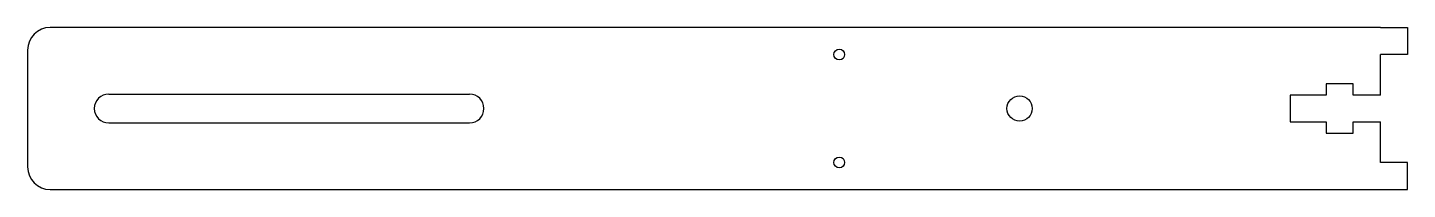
# Model space of a CAD drawing. Extents: x -72 to 81, y -9 to 9.
import ezdxf

# ---------------------------------------------------------------- set-up
doc = ezdxf.new("R2010")
doc.units = 0
doc.layers.add('Shape2DView', color=7, linetype='CONTINUOUS')

msp = doc.modelspace()

# ---------------------------------------------------------------- linework, layer by layer
at = {"layer": 'Shape2DView'}
for p, q in [((78.3, 9), (-69.2, 9)), ((78.3, 9), (81.3, 9)), ((81.3, 9), (81.3, 6)), ((-71.7, 6.5), (-71.7, -6.5)), ((78.3, 1.5), (78.3, 6)), ((81.3, 6), (78.3, 6)), ((-62.7, 1.6), (-22.7, 1.6)), ((72.3, 2.75), (72.3, 1.5)), ((75.3, 2.75), (72.3, 2.75)), ((75.3, 1.5), (75.3, 2.75)), ((68.3, 1.5), (68.3, -1.5)), ((72.3, 1.5), (68.3, 1.5)), ((78.3, 1.5), (75.3, 1.5)), ((68.3, -1.5), (72.3, -1.5)), ((72.3, -1.5), (72.3, -2.75)), ((75.3, -1.5), (78.3, -1.5)), ((75.3, -2.75), (75.3, -1.5)), ((78.3, -6), (78.3, -1.5)), ((-62.7, -1.6), (-22.7, -1.6)), ((72.3, -2.75), (75.3, -2.75)), ((81.3, -6), (78.3, -6)), ((81.3, -9), (81.3, -6)), ((-69.2, -9), (78.3, -9)), ((78.3, -9), (81.3, -9))]:
    msp.add_line(p, q, dxfattribs=at)
for centre, radius in [((18.3, 6), 0.6), ((38.3, 0), 1.4), ((18.3, -6), 0.6)]:
    msp.add_circle(centre, radius, dxfattribs=at)
for centre, radius, start, end in [((-69.2, 6.5), 2.5, 90, -180), ((-62.7, 0), 1.6, 90, -90), ((-22.7, 0), 1.6, -90, 90), ((-69.2, -6.5), 2.5, -180, -90)]:
    msp.add_arc(centre, radius, start, end, dxfattribs=at)

doc.saveas('drawing.dxf')
